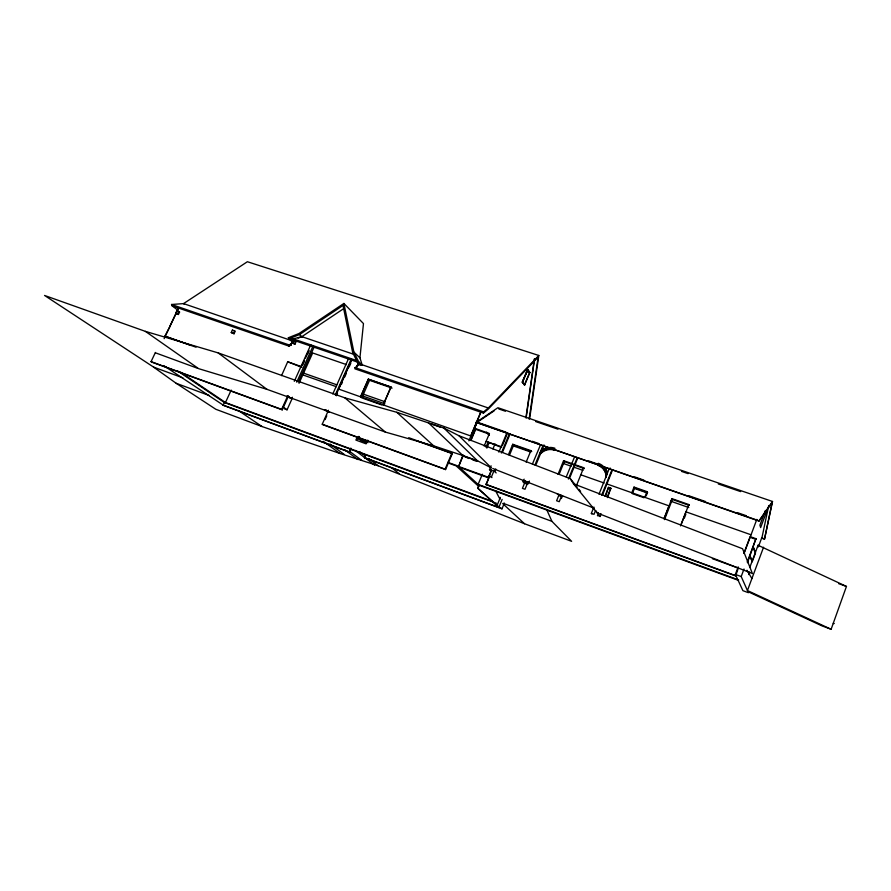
<?xml version="1.0" encoding="UTF-8"?>
<svg xmlns="http://www.w3.org/2000/svg" width="891" height="891" viewBox="0 0 891 891"><rect width="100%" height="100%" fill="white"/><g stroke="black" fill="none" stroke-linecap="round" stroke-linejoin="round"><path stroke-width="1.34" d="M605.635 472.887A13.276 12.686 -34 0 1 606.326 476.841L606.314 477.465L606.047 476.44A13.287 12.697 -34.1 0 0 597.616 464.902L598.251 463.32A15.013 14.345 -34.1 0 1 602.951 465.982M288.651 338.892L299.521 334.57L343.002 305.435L352.691 352.624L357.536 362.47L360.677 365.41L362.236 365.132L359.931 357.826L363.472 323.589L343.893 303.452L299.075 333.479L288.35 337.756L292.148 341.921L293.061 341.119L183.546 303.608L171.54 304.488L172.175 305.869L289.04 346.131L289.118 344.951L291.368 343.648M360.309 363.962L355.03 367.638L354.93 368.829L483.434 413.101L488.19 409.169L538.097 357.213L529.12 419.149M483.434 413.101L483.601 411.876L488.324 407.989L538.821 355.476L247.386 261.731L183.546 303.608L184.337 304.243M526.08 416.665L534.366 358.895M526.113 418.124L534.6 358.962M529.655 418.636L538.821 355.476M768.721 505.542L762.184 536.616L758.352 546.874M764.5 539.155L772.174 502.379L758.965 521.079L476.128 422.356L497.902 407.722L772.519 501.477L764.5 539.155L761.883 538.231M738.182 566.888L735.365 574.417L742.916 590.677L748.395 592.693L747.917 591.635L821.981 625.872L831.125 629.269L846.45 586.434L758.063 545.259L749.788 567.433M831.125 629.269L747.438 590.555L763.565 547.219M765.414 510.432L759.912 525.167L760.647 527.572L766.561 511.735M747.438 590.555L741.201 576.544L744.018 569.004M747.226 562.021L755.947 538.687L750.133 536.627L743.84 553.456M747.516 562.711L755.947 538.687M750.044 556.418L752.26 561.631L755.49 552.999L753.341 546.951M748.696 574.55L749.632 572.044M491.487 470.314L486.13 484.626L735.643 575.92L738.327 568.046M744.553 552.153L756.815 519.397M680.546 525.879L685.959 511.835L751.013 534.778M681.002 524.866L688.821 504.562L671.881 498.626L664.04 518.818M684.377 518.061L685.836 514.263M664.085 518.551L669.007 505.854L606.715 483.88M664.53 519.62L672.349 499.472L671.881 498.626M644.761 497.356L647 491.643L634.036 487.099L631.786 492.779M646.187 495.919L647.523 492.511L647 491.643M634.036 487.099L634.592 487.967L632.354 493.636L643.993 497.746M595.556 510.51L594.03 514.33L591.357 513.361L593.896 507.001M601.659 495.218L611.928 469.891M602.706 494.538L612.384 470.27M597.783 515.8L598.384 512.759M604.956 496.254L608.497 487.355L610.758 488.157L607.617 497.59M605.858 495.507L608.497 487.355M601.057 514.085L600.044 516.624L600.657 513.572M607.228 497.055L610.758 488.157M598.986 494.26L609.154 468.8L610.224 468.065M606.025 477.064L607.25 472.742A15.013 14.345 -34.1 0 0 603.619 466.594M561.775 495.407L559.225 501.7L556.608 500.753L559.158 494.46M568.402 479.035L577.19 457.796M561.352 498.57L562.377 496.053M569.516 478.378L577.691 458.186M576.6 485.216L583.661 467.708L563.58 460.669L558.022 474.335M559.27 473.979L564.304 461.583L563.58 460.669M566.286 476.841L574.572 456.883M554.291 449.821L554.625 450.245A13.098 12.374 -39.1 0 0 540.536 453.764L540.113 454.232L540.18 453.341A13.109 12.385 -39.1 0 1 554.291 449.821L554.926 448.262A14.813 14 -39.1 0 0 549.647 447.438M528.151 481.585L524.999 489.27L522.427 488.346L525.59 480.661M534.99 464.935L542.875 445.723L544.078 445.055L542.496 448.908M539.768 453.809L541.851 449.888A14.813 14 -39.1 0 1 548.745 447.494M540.113 454.232L541.16 451.692M529.432 481.073L528.374 483.646L523.084 481.741L524.142 479.169M536.182 464.3L541.45 451.47M365.588 455.034L364.475 457.573L364.976 457.952L501.989 508.839L504.384 503.059M526.147 462.162L530.902 450.646L512.759 444.275L508.538 454.455M532.428 464.033L540.447 444.999M501.989 508.839L497.022 505.531L500.374 497.401M499.261 506.366L502.145 499.383M486.13 484.626L489.805 475.783M502.502 445.311L504.072 441.535M504.295 441.012L507.67 432.658L506.767 433.16L498.871 452.127M491.943 477.621L491.375 477.075L494.004 470.738M501.388 453.018L509.284 434.028L510.242 433.616L502.401 452.472M496.153 472.943L494.694 471.495L495.752 468.944M509.396 455.379L513.606 445.222L512.759 444.275M738.661 579.93L478.111 484.392L482.343 474.257M492.923 448.919L495.04 443.852M364.475 457.573L499.172 507.592L477.71 488.223L479.202 484.648M497.022 505.531L477.944 488.313L479.436 484.726M522.739 380.769L527.728 369.453L529.889 372.494L524.643 385.068L522.204 382.039L524.643 385.068M522.438 382.105L527.728 369.453M522.783 381.593L526.982 371.547L529.889 372.494M524.409 384.99L529.655 372.416L527.494 369.375M490.997 471.072L489.515 469.624L491.097 465.815M489.426 476.707L488.858 476.162L491.498 469.835M484.158 446.068L489.426 433.505L474.636 428.27L475.638 429.317L489.092 434.04M485.951 447.193L488.09 442.081L501.444 447.427M486.854 448.117L488.981 443.027M470.782 435.721L480.806 411.976M480.973 411.976L468.9 440.867M488.725 477.398L458.642 466.472L463.042 454.755M474.38 428.46L476.54 423.348M458.642 466.472L463.108 455.858L477.832 461.159M471.161 436.111L476.73 423.314M470.994 439.653L475.226 429.618M470.905 440.544L475.638 429.317M451.848 453.218L452.316 453.664L445.578 469.59L445.099 469.167L451.848 453.218L408.724 437.693M390.915 386.984L383.23 404.848L391.004 387.073L368.306 379.154L360.532 396.796L361.791 397.887L369.542 380.301L368.306 379.154M367.738 440.154L366.123 443.841L355.899 440.087L356.968 437.637M351.266 448.63L349.673 452.26L349.161 451.893L350.831 448.095M358.895 436.434L357.814 438.907L356.768 438.094L368.016 442.649M357.892 438.973L358.973 436.501M360.632 396.874L368.406 379.243L391.004 387.073M356.3 367.716L358.661 362.403M356.433 367.705L358.705 362.592M332.8 393.967L348.392 358.95M445.578 469.59L322.843 424.695L322.241 424.239L328.445 410.261M335.306 394.858L350.887 359.797M338.647 389.122L351.7 359.463M325.092 419.616L326.785 415.807M335.94 395.214L351.8 359.552M336.375 395.749L337.477 393.254M341.364 384.5L342.478 382.005M344.706 377.004L346.365 373.262M349.149 367.014L350.809 363.261M288.472 396.105L282.258 409.849L281.623 409.381L287.838 395.615M294.297 381.326L310.836 344.706M302.183 365.421L304.399 360.51M305.513 358.059L308.832 350.709M302.84 364.274L304.499 360.599M307.272 354.473L308.932 350.798M296.736 382.194L313.276 345.541M298.44 381.838L314.367 346.521M291.825 398.511L287.08 396.194L291.825 398.511L292.393 397.252M284.385 408.824L287.058 409.804L292.181 398.433M299.02 383.286L312.674 352.981L346.443 364.608M294.487 343.703L295.623 341.208L293.295 340.407L296.135 341.654L294.999 344.149L292.159 342.901L294.999 344.149M281.545 375.646L287.704 361.768L301.737 366.736M292.894 340.084L290.889 344.817L293.306 340.05M290.845 345.196L293.15 340.106M292.682 343.347L293.807 340.852M349.161 451.893L223.196 405.115L224.287 402.721M493.124 501.622L225.468 402.532L231.192 390.102M234.043 333.769L233.487 333.323L234.623 330.873L232.384 330.093L231.248 332.543L234.043 333.769L235.179 331.318L234.623 330.873M175.672 313.276L176.808 310.881L178.957 311.627L179.559 312.084L178.423 314.478L175.672 313.276L178.423 314.478M191.097 345.496L164.924 336.141L169.903 326.518M169.78 326.429L178.69 307.64M164.133 338.658L178.801 307.729M177.821 314.033L178.957 311.627M282.258 409.849L151.815 362.136L151.058 361.635L155.424 352.446M758.965 521.079L772.519 501.477M358.026 362.269L291.212 339.404L301.86 336.653L344.026 308.409M477.587 421.989L494.227 410.784M357.536 362.47L358.683 361.802L362.236 365.132M289.04 346.131L291.301 344.828M298.129 338.135L301.86 336.653L353.549 354.228M291.212 339.404L293.729 339.204M577.168 487.121L570.296 478.667L458.999 435.744L443.907 428.07L396.773 412.288L344.806 397.82L218.15 352.892L145.389 331.374L44.55 295.456L153.586 367.103L176.184 383.297L215.834 409.281L262.043 426.544L339.961 453.486L378.207 465.781L524.532 523.752L571.61 541.327L551.919 521.346L546.651 509.507M145.389 331.374L198.671 368.674L266.988 389.345L385.38 432.079L433.717 445.856L462.886 455.546L477.465 460.792L491.476 467.987L458.999 435.744M498.871 408.991L505.431 411.241M535.658 421.566L558 429.195M681.515 471.395L688.086 473.644M718.302 483.969L740.644 491.598M292.281 338.558L357.091 360.71M362.147 364.775L488.324 407.989M289.118 344.951L171.54 304.488L173.723 306.17M355.03 367.638L483.601 411.876M179.559 312.084L176.808 310.881M369.542 380.301L392.096 388.108M231.248 332.543L233.487 333.323M478.59 422.601L505.965 432.135M532.239 441.268L538.799 443.551M588.706 460.914L597.906 464.111M634.67 476.908L643.87 480.104M688.52 495.641L705.594 501.577M737.113 512.548L746.313 515.744M476.128 422.356L758.876 520.767M301.748 367.348L287.704 361.768M564.304 461.583L584.34 468.61L583.661 467.708M672.349 499.472L689.255 505.397L688.821 504.562M513.606 445.222L531.693 451.57L530.902 450.646M634.592 487.967L647.523 492.511M512.314 445.556L530.624 451.982M563.301 463.465L571.142 466.216M573.759 467.14L582.914 470.348M633.891 488.257L646.966 492.857M670.5 501.121L688.799 507.547M302.695 372.817L336.82 384.812M363.071 394.045L385.391 401.886M302.283 374.699L336.375 386.705M362.592 395.938L384.879 403.79M761.794 537.952L764.422 538.877M338.558 389.044L471.406 436.2M501.822 446.926L486.118 441.39M580.809 474.792L604.165 483.033M363.049 398.333L381.849 404.971M430.42 423.648L440.076 427.067M750.411 537.396L756.203 539.445M608.887 487.9L611.148 488.702M164.924 336.141L196.031 347.2M838.631 583.638L846.45 586.434M468.967 458.531L463.108 455.858M472.631 459.845L476.306 461.17M417.077 440.967L452.316 453.664M287.459 396.473L291.045 398.232M328.066 411.13L325.56 410.228L326.663 411.096M489.515 469.624L494.694 471.495M557.265 494.071L562.655 496.02M527.606 484.303L524.443 483.156L523.084 481.741M558.49 495.452L561.72 496.621M197.379 368.206L155.413 352.803M597.371 515.299L599.643 516.123M488.858 476.162L491.375 477.075M447.861 462.34L458.252 466.116M712.388 558.679L738.539 568.18M448.34 463.042L456.147 465.882L478.623 486.33M488.123 477.721L459.355 467.263L478.111 484.392M735.365 574.417L741.201 576.544M151.058 361.635L281.623 409.381M322.241 424.239L445.099 469.167M485.684 484.225L735.498 575.597M360.131 440.187L366.502 442.526M478.979 485.183L738.461 580.375M153.586 367.103L182.945 377.895M503.181 503.326L551.919 521.346M176.184 383.297L209.363 395.571M496.476 503.281L224.387 402.52L177.521 370.89M222.861 405.171L349.673 452.26M573.481 483.802L742.582 548.745L752.394 573.537L597.282 513.027L573.481 483.802L570.296 478.667M492.756 468.488L594.33 508.271M163.677 365.577L223.196 405.115M238.265 410.439L262.043 426.544M180.606 372.204L225.468 402.532M323.31 441.368L339.961 453.486M329.971 443.985L344.294 454.466M282.859 406.708L287.058 409.804M344.461 449.599L357.837 459.511M218.15 352.892L266.988 389.345M349.35 451.158L361.534 460.246M355.186 450.412L374.666 465.135M359.919 451.882L365.299 455.969M368.529 458.431L378.207 465.781M172.175 305.869L177.677 310.079M391.472 467.675L398.979 473.522M232.384 330.093L232.941 330.55M344.806 397.82L385.38 432.079M288.35 337.756L290.332 339.471M299.521 334.57L302.495 337.221M396.773 412.288L433.717 445.856M502.88 503.76L524.532 523.752M352.691 352.624L354.507 354.362M343.893 303.452L353.894 352.09L359.931 357.826M428.181 422.523L462.886 455.546M443.907 428.07L477.465 460.792M486.597 432.146L489.382 435.153M487.288 433.071L489.137 435.064M591.357 513.361L591.891 514.007M578.883 489.237L580.598 491.353M597.616 464.902L597.906 465.314A13.276 12.686 -34 0 1 605.345 472.141M596.101 511.122L597.282 513.027M746.992 570.262L751.904 578.582M495.563 490.774L499.996 499.227M353.894 352.09L358.683 361.802M749.843 555.238L752.26 561.631M753.485 548.054L754.777 551.685M758.063 545.259L758.486 546.528M542.207 450.323A14.802 13.978 -39.1 0 1 542.998 449.844M543.811 449.409A14.802 13.978 -39.1 0 1 544.657 449.031M545.515 448.696A14.802 13.978 -39.1 0 1 548.177 448.028M603.898 467.007A15.002 14.334 -34 0 1 607.261 472.286M327.721 410.851L324.424 409.671L329.147 411.987L327.721 410.851M833.876 623.522L833.263 623.299L833.887 623.589"/></g></svg>
